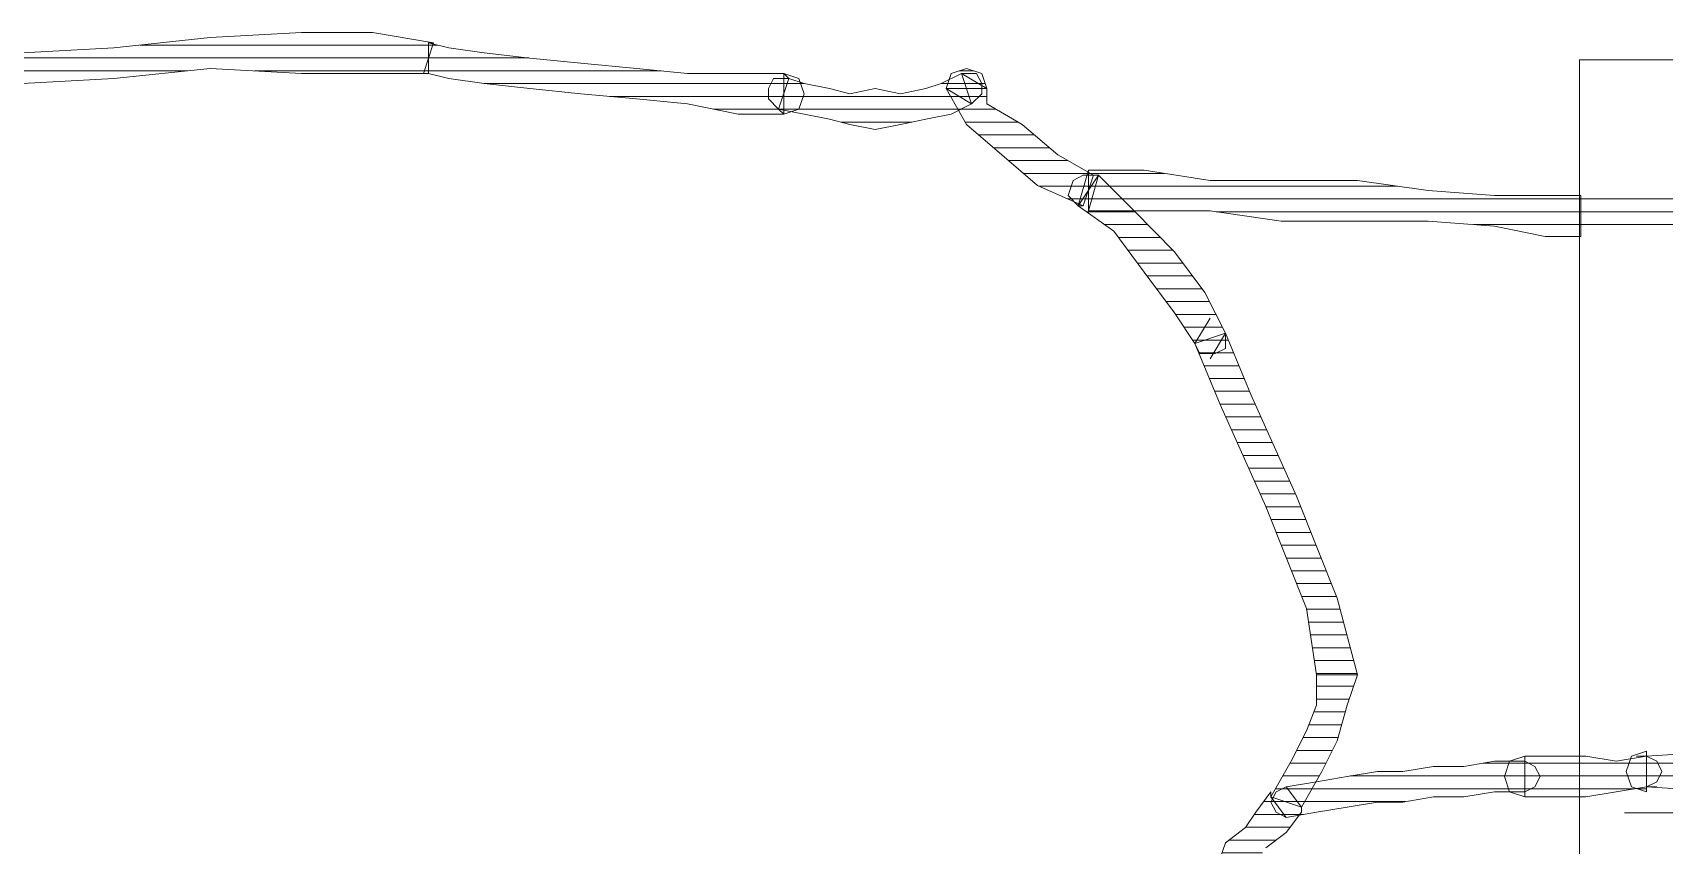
# Model space of a CAD drawing. Header units: centimetres. Extents: x 54005 to 61405, y 90310 to 94744.
# Drawn here: x 56850.56 to 56866.46, y 91963.54 to 91971.47 of the extents above; entities that cross this region are included whole.
import ezdxf

# ---------------------------------------------------------------- set-up
doc = ezdxf.new("R2010")
doc.units = ezdxf.units.CM
doc.header["$LTSCALE"] = 25
doc.layers.get('0').update_dxf_attribs({"lineweight": 0})
doc.layers.add('ÖLCULENDIRME', color=115, linetype='Continuous', lineweight=5)
pattern_1 = [(360, (-5108.51305, -673.59423), (1e-16, 0.125), [25])]

# ---------------------------------------------------------------- blocks, each defined once
blk = doc.blocks.new('by')
at = {"ltscale": 30}
h = blk.add_hatch(dxfattribs=at)
h.set_pattern_fill('DC_LINES', color=256, scale=0.1, style=0)
h.set_pattern_definition(pattern_1)
edge = h.paths.add_edge_path(flags=0)
edge.add_line((6390.068, 2203.645), (6390.068, 2203.695))
edge.add_line((6390.068, 2203.695), (6390.217, 2203.894))
edge.add_line((6390.217, 2203.894), (6390.414, 2204.043))
edge.add_line((6390.414, 2204.043), (6390.513, 2204.192))
edge.add_line((6390.513, 2204.192), (6390.661, 2204.341))
edge.add_line((6390.661, 2204.341), (6390.859, 2204.142))
edge.add_line((6390.859, 2204.142), (6390.809, 2203.993))
edge.add_line((6390.809, 2203.993), (6390.612, 2203.844))
edge.add_line((6390.612, 2203.844), (6390.513, 2203.695))
edge.add_line((6390.513, 2203.695), (6390.365, 2203.496))
edge.add_line((6390.365, 2203.496), (6390.365, 2203.546))
h = blk.add_hatch(dxfattribs=at)
h.set_pattern_fill('DC_LINES', color=256, scale=0.1, style=0)
h.set_pattern_definition(pattern_1)
edge = h.paths.add_edge_path(flags=0)
edge.add_line((6390.068, 2203.645), (6390.217, 2203.447))
edge.add_line((6390.217, 2203.447), (6389.92, 2203.397))
edge.add_line((6389.92, 2203.397), (6389.623, 2203.347))
edge.add_line((6389.623, 2203.347), (6389.326, 2203.298))
edge.add_line((6389.326, 2203.298), (6389.078, 2203.298))
edge.add_line((6389.078, 2203.298), (6388.781, 2203.248))
edge.add_line((6388.781, 2203.248), (6388.484, 2203.248))
edge.add_line((6388.484, 2203.248), (6388.187, 2203.198))
edge.add_line((6388.187, 2203.198), (6387.89, 2203.198))
edge.add_line((6387.89, 2203.198), (6387.89, 2203.496))
edge.add_line((6387.89, 2203.496), (6388.187, 2203.496))
edge.add_line((6388.187, 2203.496), (6388.484, 2203.546))
edge.add_line((6388.484, 2203.546), (6388.781, 2203.546))
edge.add_line((6388.781, 2203.546), (6389.078, 2203.596))
edge.add_line((6389.078, 2203.596), (6389.326, 2203.596))
edge.add_line((6389.326, 2203.596), (6389.623, 2203.645))
edge.add_line((6389.623, 2203.645), (6389.92, 2203.695))
edge.add_line((6389.92, 2203.695), (6390.217, 2203.745))
edge.add_line((6390.217, 2203.745), (6390.365, 2203.546))
edge.add_line((6390.365, 2203.546), (6390.217, 2203.745))
edge.add_line((6390.217, 2203.745), (6390.315, 2203.695))
edge.add_line((6390.315, 2203.695), (6390.365, 2203.596))
edge.add_line((6390.365, 2203.596), (6390.315, 2203.496))
edge.add_line((6390.315, 2203.496), (6390.217, 2203.447))
h = blk.add_hatch(dxfattribs=at)
h.set_pattern_fill('DC_LINES', color=256, scale=0.1, style=0)
h.set_pattern_definition(pattern_1)
edge = h.paths.add_edge_path(flags=0)
edge.add_line((6390.068, 2203.645), (6390.217, 2203.447))
edge.add_line((6390.217, 2203.447), (6389.92, 2203.397))
edge.add_line((6389.92, 2203.397), (6389.623, 2203.347))
edge.add_line((6389.623, 2203.347), (6389.326, 2203.298))
edge.add_line((6389.326, 2203.298), (6389.078, 2203.298))
edge.add_line((6389.078, 2203.298), (6388.781, 2203.248))
edge.add_line((6388.781, 2203.248), (6388.484, 2203.248))
edge.add_line((6388.484, 2203.248), (6388.187, 2203.198))
edge.add_line((6388.187, 2203.198), (6387.89, 2203.198))
edge.add_line((6387.89, 2203.198), (6387.89, 2203.496))
edge.add_line((6387.89, 2203.496), (6388.187, 2203.496))
edge.add_line((6388.187, 2203.496), (6388.484, 2203.546))
edge.add_line((6388.484, 2203.546), (6388.781, 2203.546))
edge.add_line((6388.781, 2203.546), (6389.078, 2203.596))
edge.add_line((6389.078, 2203.596), (6389.326, 2203.596))
edge.add_line((6389.326, 2203.596), (6389.623, 2203.645))
edge.add_line((6389.623, 2203.645), (6389.92, 2203.695))
edge.add_line((6389.92, 2203.695), (6390.217, 2203.745))
edge.add_line((6390.217, 2203.745), (6390.365, 2203.546))
edge.add_line((6390.365, 2203.546), (6390.217, 2203.745))
edge.add_line((6390.217, 2203.745), (6390.315, 2203.695))
edge.add_line((6390.315, 2203.695), (6390.365, 2203.596))
edge.add_line((6390.365, 2203.596), (6390.315, 2203.496))
edge.add_line((6390.315, 2203.496), (6390.217, 2203.447))
h = blk.add_hatch(dxfattribs=at)
h.set_pattern_fill('DC_LINES', color=256, scale=0.1, style=0)
h.set_pattern_definition(pattern_1)
edge = h.paths.add_edge_path(flags=0)
edge.add_line((6389.523, 2202.354), (6389.623, 2202.652))
edge.add_line((6389.623, 2202.652), (6389.721, 2203))
edge.add_line((6389.721, 2203), (6389.87, 2203.298))
edge.add_line((6389.87, 2203.298), (6390.068, 2203.645))
edge.add_line((6390.068, 2203.645), (6390.365, 2203.546))
edge.add_line((6390.365, 2203.546), (6390.167, 2203.198))
edge.add_line((6390.167, 2203.198), (6390.018, 2202.9))
edge.add_line((6390.018, 2202.9), (6389.92, 2202.652))
edge.add_line((6389.92, 2202.652), (6389.92, 2202.354))
h = blk.add_hatch(dxfattribs=at)
h.set_pattern_fill('DC_LINES', color=256, scale=0.1, style=0)
h.set_pattern_definition(pattern_1)
edge = h.paths.add_edge_path(flags=0)
edge.add_line((6389.523, 2202.354), (6389.623, 2202.652))
edge.add_line((6389.623, 2202.652), (6389.721, 2203))
edge.add_line((6389.721, 2203), (6389.87, 2203.298))
edge.add_line((6389.87, 2203.298), (6390.068, 2203.645))
edge.add_line((6390.068, 2203.645), (6390.365, 2203.546))
edge.add_line((6390.365, 2203.546), (6390.167, 2203.198))
edge.add_line((6390.167, 2203.198), (6390.018, 2202.9))
edge.add_line((6390.018, 2202.9), (6389.92, 2202.652))
edge.add_line((6389.92, 2202.652), (6389.92, 2202.354))
h = blk.add_hatch(dxfattribs=at)
h.set_pattern_fill('DC_LINES', color=256, scale=0.1, style=0)
h.set_pattern_definition(pattern_1)
edge = h.paths.add_edge_path(flags=0)
edge.add_line((6389.523, 2202.354), (6389.623, 2202.652))
edge.add_line((6389.623, 2202.652), (6389.721, 2203))
edge.add_line((6389.721, 2203), (6389.87, 2203.298))
edge.add_line((6389.87, 2203.298), (6390.068, 2203.645))
edge.add_line((6390.068, 2203.645), (6390.365, 2203.546))
edge.add_line((6390.365, 2203.546), (6390.167, 2203.198))
edge.add_line((6390.167, 2203.198), (6390.018, 2202.9))
edge.add_line((6390.018, 2202.9), (6389.92, 2202.652))
edge.add_line((6389.92, 2202.652), (6389.92, 2202.354))
h = blk.add_hatch(dxfattribs=at)
h.set_pattern_fill('DC_LINES', color=256, scale=0.1, style=0)
h.set_pattern_definition(pattern_1)
edge = h.paths.add_edge_path(flags=0)
edge.add_line((6386.703, 2203.149), (6385.912, 2203.099))
edge.add_line((6385.912, 2203.099), (6385.17, 2203.099))
edge.add_line((6385.17, 2203.099), (6384.477, 2203.099))
edge.add_line((6384.477, 2203.099), (6383.884, 2203.099))
edge.add_line((6383.884, 2203.099), (6383.339, 2203.149))
edge.add_line((6383.339, 2203.149), (6382.894, 2203.149))
edge.add_line((6382.894, 2203.149), (6382.548, 2203.149))
edge.add_line((6382.548, 2203.149), (6382.349, 2203.198))
edge.add_line((6382.349, 2203.198), (6382.349, 2203.496))
edge.add_line((6382.349, 2203.496), (6382.548, 2203.546))
edge.add_line((6382.548, 2203.546), (6382.894, 2203.546))
edge.add_line((6382.894, 2203.546), (6383.339, 2203.546))
edge.add_line((6383.339, 2203.546), (6383.884, 2203.496))
edge.add_line((6383.884, 2203.496), (6384.477, 2203.496))
edge.add_line((6384.477, 2203.496), (6385.17, 2203.496))
edge.add_line((6385.17, 2203.496), (6385.912, 2203.496))
edge.add_line((6385.912, 2203.496), (6386.703, 2203.447))
edge.add_line((6386.703, 2203.447), (6386.703, 2203.496))
edge.add_line((6386.703, 2203.496), (6386.852, 2203.447))
edge.add_line((6386.852, 2203.447), (6386.901, 2203.298))
edge.add_line((6386.901, 2203.298), (6386.852, 2203.149))
edge.add_line((6386.852, 2203.149), (6386.703, 2203.099))
h = blk.add_hatch(dxfattribs=at)
h.set_pattern_fill('DC_LINES', color=256, scale=0.1, style=0)
h.set_pattern_definition(pattern_1)
edge = h.paths.add_edge_path(flags=0)
edge.add_line((6386.604, 2203.447), (6386.703, 2203.447))
edge.add_line((6386.703, 2203.447), (6387.001, 2203.496))
edge.add_line((6387.001, 2203.496), (6387.297, 2203.546))
edge.add_line((6387.297, 2203.546), (6387.593, 2203.546))
edge.add_line((6387.593, 2203.546), (6387.89, 2203.546))
edge.add_line((6387.89, 2203.546), (6387.89, 2203.149))
edge.add_line((6387.89, 2203.149), (6387.593, 2203.149))
edge.add_line((6387.593, 2203.149), (6387.297, 2203.149))
edge.add_line((6387.297, 2203.149), (6387.001, 2203.198))
edge.add_line((6387.001, 2203.198), (6386.703, 2203.149))
edge.add_line((6386.703, 2203.149), (6386.802, 2203.149))
edge.add_line((6386.802, 2203.149), (6386.703, 2203.149))
edge.add_line((6386.703, 2203.149), (6386.604, 2203.198))
edge.add_line((6386.604, 2203.198), (6386.555, 2203.298))
edge.add_line((6386.555, 2203.298), (6386.604, 2203.397))
edge.add_line((6386.604, 2203.397), (6386.703, 2203.447))
h = blk.add_hatch(dxfattribs=at)
h.set_pattern_fill('DC_LINES', color=256, scale=0.1, style=0)
h.set_pattern_definition(pattern_1)
edge = h.paths.add_edge_path(flags=0)
edge.add_line((6387.89, 2203.198), (6387.89, 2203.149))
edge.add_line((6387.89, 2203.149), (6387.593, 2203.149))
edge.add_line((6387.593, 2203.149), (6387.297, 2203.149))
edge.add_line((6387.297, 2203.149), (6387.001, 2203.198))
edge.add_line((6387.001, 2203.198), (6386.703, 2203.149))
edge.add_line((6386.703, 2203.149), (6386.703, 2203.447))
edge.add_line((6386.703, 2203.447), (6387.001, 2203.496))
edge.add_line((6387.001, 2203.496), (6387.297, 2203.546))
edge.add_line((6387.297, 2203.546), (6387.593, 2203.546))
edge.add_line((6387.593, 2203.546), (6387.89, 2203.546))
edge.add_line((6387.89, 2203.546), (6387.89, 2203.496))
edge.add_line((6387.89, 2203.496), (6387.89, 2203.546))
edge.add_line((6387.89, 2203.546), (6388.039, 2203.496))
edge.add_line((6388.039, 2203.496), (6388.089, 2203.347))
edge.add_line((6388.089, 2203.347), (6388.039, 2203.198))
edge.add_line((6388.039, 2203.198), (6387.89, 2203.149))
h = blk.add_hatch(dxfattribs=at)
h.set_pattern_fill('DC_LINES', color=256, scale=0.1, style=0)
h.set_pattern_definition(pattern_1)
edge = h.paths.add_edge_path(flags=0)
edge.add_line((6390.809, 2199.026), (6390.562, 2199.622))
edge.add_line((6390.562, 2199.622), (6390.117, 2200.615))
edge.add_line((6390.117, 2200.615), (6389.721, 2201.609))
edge.add_line((6389.721, 2201.609), (6389.523, 2202.354))
edge.add_line((6389.523, 2202.354), (6389.92, 2202.354))
edge.add_line((6389.92, 2202.354), (6390.018, 2201.708))
edge.add_line((6390.018, 2201.708), (6390.414, 2200.714))
edge.add_line((6390.414, 2200.714), (6390.859, 2199.721))
edge.add_line((6390.859, 2199.721), (6391.107, 2199.125))
h = blk.add_hatch(dxfattribs=at)
h.set_pattern_fill('DC_LINES', color=256, scale=0.1, style=0)
h.set_pattern_definition(pattern_1)
edge = h.paths.add_edge_path(flags=0)
edge.add_line((6390.809, 2199.026), (6390.562, 2199.622))
edge.add_line((6390.562, 2199.622), (6390.117, 2200.615))
edge.add_line((6390.117, 2200.615), (6389.721, 2201.609))
edge.add_line((6389.721, 2201.609), (6389.523, 2202.354))
edge.add_line((6389.523, 2202.354), (6389.92, 2202.354))
edge.add_line((6389.92, 2202.354), (6390.018, 2201.708))
edge.add_line((6390.018, 2201.708), (6390.414, 2200.714))
edge.add_line((6390.414, 2200.714), (6390.859, 2199.721))
edge.add_line((6390.859, 2199.721), (6391.107, 2199.125))
h = blk.add_hatch(dxfattribs=at)
h.set_pattern_fill('DC_LINES', color=256, scale=0.1, style=0)
h.set_pattern_definition(pattern_1)
edge = h.paths.add_edge_path(flags=0)
edge.add_line((6390.958, 2198.877), (6391.107, 2199.125))
edge.add_line((6391.107, 2199.125), (6391.304, 2198.827))
edge.add_line((6391.304, 2198.827), (6391.601, 2198.43))
edge.add_line((6391.601, 2198.43), (6391.898, 2198.032))
edge.add_line((6391.898, 2198.032), (6392.245, 2197.784))
edge.add_line((6392.245, 2197.784), (6392.047, 2197.486))
edge.add_line((6392.047, 2197.486), (6391.7, 2197.833))
edge.add_line((6391.7, 2197.833), (6391.304, 2198.231))
edge.add_line((6391.304, 2198.231), (6391.008, 2198.628))
edge.add_line((6391.008, 2198.628), (6390.809, 2199.026))
edge.add_line((6390.809, 2199.026), (6390.958, 2199.274))
edge.add_line((6390.958, 2199.274), (6390.809, 2199.026))
edge.add_line((6390.809, 2199.026), (6390.809, 2199.175))
edge.add_line((6390.809, 2199.175), (6390.909, 2199.224))
edge.add_line((6390.909, 2199.224), (6391.057, 2199.224))
edge.add_line((6391.057, 2199.224), (6391.107, 2199.125))
h = blk.add_hatch(dxfattribs=at)
h.set_pattern_fill('DC_LINES', color=256, scale=0.1, style=0)
h.set_pattern_definition(pattern_1)
edge = h.paths.add_edge_path(flags=0)
edge.add_line((6392.096, 2197.486), (6392.047, 2197.486))
edge.add_line((6392.047, 2197.486), (6391.7, 2197.833))
edge.add_line((6391.7, 2197.833), (6391.304, 2198.231))
edge.add_line((6391.304, 2198.231), (6391.008, 2198.628))
edge.add_line((6391.008, 2198.628), (6390.809, 2199.026))
edge.add_line((6390.809, 2199.026), (6391.107, 2199.125))
edge.add_line((6391.107, 2199.125), (6391.304, 2198.827))
edge.add_line((6391.304, 2198.827), (6391.601, 2198.43))
edge.add_line((6391.601, 2198.43), (6391.898, 2198.032))
edge.add_line((6391.898, 2198.032), (6392.245, 2197.784))
edge.add_line((6392.245, 2197.784), (6392.195, 2197.784))
h = blk.add_hatch(dxfattribs=at)
h.set_pattern_fill('DC_LINES', color=256, scale=0.1, style=0)
h.set_pattern_definition(pattern_1)
edge = h.paths.add_edge_path(flags=0)
edge.add_line((6392.145, 2197.833), (6392.047, 2197.486))
edge.add_line((6392.047, 2197.486), (6391.7, 2197.833))
edge.add_line((6391.7, 2197.833), (6391.304, 2198.231))
edge.add_line((6391.304, 2198.231), (6391.008, 2198.628))
edge.add_line((6391.008, 2198.628), (6390.809, 2199.026))
edge.add_line((6390.809, 2199.026), (6391.107, 2199.125))
edge.add_line((6391.107, 2199.125), (6391.304, 2198.827))
edge.add_line((6391.304, 2198.827), (6391.601, 2198.43))
edge.add_line((6391.601, 2198.43), (6391.898, 2198.032))
edge.add_line((6391.898, 2198.032), (6392.245, 2197.784))
edge.add_line((6392.245, 2197.784), (6392.145, 2197.436))
edge.add_line((6392.145, 2197.436), (6392.245, 2197.784))
edge.add_line((6392.245, 2197.784), (6392.343, 2197.684))
edge.add_line((6392.343, 2197.684), (6392.294, 2197.535))
edge.add_line((6392.294, 2197.535), (6392.195, 2197.486))
edge.add_line((6392.195, 2197.486), (6392.047, 2197.486))
h = blk.add_hatch(dxfattribs=at)
h.set_pattern_fill('DC_LINES', color=256, scale=0.1, style=0)
h.set_pattern_definition(pattern_1)
edge = h.paths.add_edge_path(flags=0)
edge.add_line((6385.615, 2198.082), (6385.912, 2198.082))
edge.add_line((6385.912, 2198.082), (6386.209, 2198.032))
edge.add_line((6386.209, 2198.032), (6386.456, 2198.082))
edge.add_line((6386.456, 2198.082), (6386.703, 2198.082))
edge.add_line((6386.703, 2198.082), (6386.901, 2198.082))
edge.add_line((6386.901, 2198.082), (6387.099, 2198.082))
edge.add_line((6387.099, 2198.082), (6387.248, 2198.082))
edge.add_line((6387.248, 2198.082), (6387.346, 2198.082))
edge.add_line((6387.346, 2198.082), (6387.346, 2197.684))
edge.add_line((6387.346, 2197.684), (6387.248, 2197.684))
edge.add_line((6387.248, 2197.684), (6387.099, 2197.684))
edge.add_line((6387.099, 2197.684), (6386.901, 2197.684))
edge.add_line((6386.901, 2197.684), (6386.703, 2197.684))
edge.add_line((6386.703, 2197.684), (6386.456, 2197.684))
edge.add_line((6386.456, 2197.684), (6386.209, 2197.734))
edge.add_line((6386.209, 2197.734), (6385.912, 2197.784))
edge.add_line((6385.912, 2197.784), (6385.615, 2197.784))
edge.add_line((6385.615, 2197.784), (6385.615, 2197.734))
edge.add_line((6385.615, 2197.734), (6385.467, 2197.784))
edge.add_line((6385.467, 2197.784), (6385.417, 2197.933))
edge.add_line((6385.417, 2197.933), (6385.467, 2198.082))
edge.add_line((6385.467, 2198.082), (6385.615, 2198.131))
h = blk.add_hatch(dxfattribs=at)
h.set_pattern_fill('DC_LINES', color=256, scale=0.1, style=0)
h.set_pattern_definition(pattern_1)
edge = h.paths.add_edge_path(flags=0)
edge.add_line((6387.346, 2198.082), (6387.693, 2198.082))
edge.add_line((6387.693, 2198.082), (6388.187, 2197.982))
edge.add_line((6388.187, 2197.982), (6388.831, 2197.933))
edge.add_line((6388.831, 2197.933), (6389.523, 2197.933))
edge.add_line((6389.523, 2197.933), (6390.265, 2197.933))
edge.add_line((6390.265, 2197.933), (6390.958, 2197.833))
edge.add_line((6390.958, 2197.833), (6391.601, 2197.833))
edge.add_line((6391.601, 2197.833), (6392.145, 2197.833))
edge.add_line((6392.145, 2197.833), (6392.145, 2197.436))
edge.add_line((6392.145, 2197.436), (6391.601, 2197.436))
edge.add_line((6391.601, 2197.436), (6390.958, 2197.535))
edge.add_line((6390.958, 2197.535), (6390.265, 2197.535))
edge.add_line((6390.265, 2197.535), (6389.523, 2197.535))
edge.add_line((6389.523, 2197.535), (6388.831, 2197.635))
edge.add_line((6388.831, 2197.635), (6388.187, 2197.684))
edge.add_line((6388.187, 2197.684), (6387.693, 2197.684))
edge.add_line((6387.693, 2197.684), (6387.346, 2197.684))
h = blk.add_hatch(dxfattribs=at)
h.set_pattern_fill('DC_LINES', color=256, scale=0.1, style=0)
h.set_pattern_definition(pattern_1)
edge = h.paths.add_edge_path(flags=0)
edge.add_line((6392.245, 2197.784), (6392.195, 2197.784))
edge.add_line((6392.195, 2197.784), (6392.64, 2197.585))
edge.add_line((6392.64, 2197.585), (6392.987, 2197.287))
edge.add_line((6392.987, 2197.287), (6393.333, 2196.989))
edge.add_line((6393.333, 2196.989), (6393.531, 2196.641))
edge.add_line((6393.531, 2196.641), (6393.135, 2196.641))
edge.add_line((6393.135, 2196.641), (6393.135, 2196.79))
edge.add_line((6393.135, 2196.79), (6392.789, 2196.989))
edge.add_line((6392.789, 2196.989), (6392.442, 2197.287))
edge.add_line((6392.442, 2197.287), (6392.096, 2197.486))
edge.add_line((6392.096, 2197.486), (6392.047, 2197.486))
h = blk.add_hatch(dxfattribs=at)
h.set_pattern_fill('DC_LINES', color=256, scale=0.1, style=0)
h.set_pattern_definition(pattern_1)
edge = h.paths.add_edge_path(flags=0)
edge.add_line((6393.383, 2196.492), (6393.135, 2196.641))
edge.add_line((6393.135, 2196.641), (6393.135, 2196.79))
edge.add_line((6393.135, 2196.79), (6392.789, 2196.989))
edge.add_line((6392.789, 2196.989), (6392.442, 2197.287))
edge.add_line((6392.442, 2197.287), (6392.096, 2197.486))
edge.add_line((6392.096, 2197.486), (6392.195, 2197.784))
edge.add_line((6392.195, 2197.784), (6392.64, 2197.585))
edge.add_line((6392.64, 2197.585), (6392.987, 2197.287))
edge.add_line((6392.987, 2197.287), (6393.333, 2196.989))
edge.add_line((6393.333, 2196.989), (6393.531, 2196.641))
edge.add_line((6393.531, 2196.641), (6393.284, 2196.79))
edge.add_line((6393.284, 2196.79), (6393.531, 2196.641))
edge.add_line((6393.531, 2196.641), (6393.481, 2196.492))
edge.add_line((6393.481, 2196.492), (6393.333, 2196.443))
edge.add_line((6393.333, 2196.443), (6393.184, 2196.492))
edge.add_line((6393.184, 2196.492), (6393.135, 2196.641))
h = blk.add_hatch(dxfattribs=at)
h.set_pattern_fill('DC_LINES', color=256, scale=0.1, style=0)
h.set_pattern_definition(pattern_1)
edge = h.paths.add_edge_path(flags=0)
edge.add_line((6393.531, 2196.641), (6393.284, 2196.79))
edge.add_line((6393.284, 2196.79), (6393.481, 2196.89))
edge.add_line((6393.481, 2196.89), (6393.729, 2196.939))
edge.add_line((6393.729, 2196.939), (6393.976, 2196.989))
edge.add_line((6393.976, 2196.989), (6394.223, 2197.039))
edge.add_line((6394.223, 2197.039), (6394.471, 2196.989))
edge.add_line((6394.471, 2196.989), (6394.669, 2196.939))
edge.add_line((6394.669, 2196.939), (6394.916, 2196.89))
edge.add_line((6394.916, 2196.89), (6395.164, 2196.84))
edge.add_line((6395.164, 2196.84), (6395.064, 2196.542))
edge.add_line((6395.064, 2196.542), (6394.916, 2196.592))
edge.add_line((6394.916, 2196.592), (6394.669, 2196.641))
edge.add_line((6394.669, 2196.641), (6394.471, 2196.691))
edge.add_line((6394.471, 2196.691), (6394.223, 2196.641))
edge.add_line((6394.223, 2196.641), (6393.976, 2196.691))
edge.add_line((6393.976, 2196.691), (6393.729, 2196.641))
edge.add_line((6393.729, 2196.641), (6393.581, 2196.592))
edge.add_line((6393.581, 2196.592), (6393.383, 2196.492))
edge.add_line((6393.383, 2196.492), (6393.135, 2196.641))
edge.add_line((6393.135, 2196.641), (6393.383, 2196.492))
edge.add_line((6393.383, 2196.492), (6393.234, 2196.492))
edge.add_line((6393.234, 2196.492), (6393.184, 2196.592))
edge.add_line((6393.184, 2196.592), (6393.184, 2196.691))
edge.add_line((6393.184, 2196.691), (6393.284, 2196.79))
h = blk.add_hatch(dxfattribs=at)
h.set_pattern_fill('DC_LINES', color=256, scale=0.1, style=0)
h.set_pattern_definition(pattern_1)
edge = h.paths.add_edge_path(flags=0)
edge.add_line((6395.114, 2196.492), (6395.064, 2196.542))
edge.add_line((6395.064, 2196.542), (6394.916, 2196.592))
edge.add_line((6394.916, 2196.592), (6394.669, 2196.641))
edge.add_line((6394.669, 2196.641), (6394.471, 2196.691))
edge.add_line((6394.471, 2196.691), (6394.223, 2196.641))
edge.add_line((6394.223, 2196.641), (6393.976, 2196.691))
edge.add_line((6393.976, 2196.691), (6393.729, 2196.641))
edge.add_line((6393.729, 2196.641), (6393.581, 2196.592))
edge.add_line((6393.581, 2196.592), (6393.383, 2196.492))
edge.add_line((6393.383, 2196.492), (6393.284, 2196.79))
edge.add_line((6393.284, 2196.79), (6393.481, 2196.89))
edge.add_line((6393.481, 2196.89), (6393.729, 2196.939))
edge.add_line((6393.729, 2196.939), (6393.976, 2196.989))
edge.add_line((6393.976, 2196.989), (6394.223, 2197.039))
edge.add_line((6394.223, 2197.039), (6394.471, 2196.989))
edge.add_line((6394.471, 2196.989), (6394.669, 2196.939))
edge.add_line((6394.669, 2196.939), (6394.916, 2196.89))
edge.add_line((6394.916, 2196.89), (6395.164, 2196.84))
edge.add_line((6395.164, 2196.84), (6395.114, 2196.89))
edge.add_line((6395.114, 2196.89), (6395.164, 2196.84))
edge.add_line((6395.164, 2196.84), (6395.262, 2196.741))
edge.add_line((6395.262, 2196.741), (6395.262, 2196.641))
edge.add_line((6395.262, 2196.641), (6395.213, 2196.542))
edge.add_line((6395.213, 2196.542), (6395.064, 2196.542))
h = blk.add_hatch(dxfattribs=at)
h.set_pattern_fill('DC_LINES', color=256, scale=0.1, style=0)
h.set_pattern_definition(pattern_1)
edge = h.paths.add_edge_path(flags=0)
edge.add_line((6395.164, 2196.84), (6395.114, 2196.89))
edge.add_line((6395.114, 2196.89), (6395.559, 2196.89))
edge.add_line((6395.559, 2196.89), (6396.054, 2196.79))
edge.add_line((6396.054, 2196.79), (6396.549, 2196.741))
edge.add_line((6396.549, 2196.741), (6397.093, 2196.691))
edge.add_line((6397.093, 2196.691), (6397.588, 2196.641))
edge.add_line((6397.588, 2196.641), (6398.033, 2196.592))
edge.add_line((6398.033, 2196.592), (6398.38, 2196.542))
edge.add_line((6398.38, 2196.542), (6398.578, 2196.492))
edge.add_line((6398.578, 2196.492), (6398.578, 2196.194))
edge.add_line((6398.578, 2196.194), (6398.38, 2196.244))
edge.add_line((6398.38, 2196.244), (6398.033, 2196.293))
edge.add_line((6398.033, 2196.293), (6397.588, 2196.343))
edge.add_line((6397.588, 2196.343), (6397.093, 2196.393))
edge.add_line((6397.093, 2196.393), (6396.549, 2196.443))
edge.add_line((6396.549, 2196.443), (6396.054, 2196.492))
edge.add_line((6396.054, 2196.492), (6395.559, 2196.492))
edge.add_line((6395.559, 2196.492), (6395.114, 2196.492))
edge.add_line((6395.114, 2196.492), (6395.064, 2196.542))
edge.add_line((6395.064, 2196.542), (6395.114, 2196.492))
edge.add_line((6395.114, 2196.492), (6394.966, 2196.542))
edge.add_line((6394.966, 2196.542), (6394.916, 2196.691))
edge.add_line((6394.916, 2196.691), (6394.966, 2196.84))
edge.add_line((6394.966, 2196.84), (6395.114, 2196.89))
h = blk.add_hatch(dxfattribs=at)
h.set_pattern_fill('DC_LINES', color=256, scale=0.1, style=0)
h.set_pattern_definition(pattern_1)
edge = h.paths.add_edge_path(flags=0)
edge.add_line((6398.528, 2196.194), (6398.578, 2196.194))
edge.add_line((6398.578, 2196.194), (6398.38, 2196.244))
edge.add_line((6398.38, 2196.244), (6398.033, 2196.293))
edge.add_line((6398.033, 2196.293), (6397.588, 2196.343))
edge.add_line((6397.588, 2196.343), (6397.093, 2196.393))
edge.add_line((6397.093, 2196.393), (6396.549, 2196.443))
edge.add_line((6396.549, 2196.443), (6396.054, 2196.492))
edge.add_line((6396.054, 2196.492), (6395.559, 2196.492))
edge.add_line((6395.559, 2196.492), (6395.114, 2196.492))
edge.add_line((6395.114, 2196.492), (6395.114, 2196.89))
edge.add_line((6395.114, 2196.89), (6395.559, 2196.89))
edge.add_line((6395.559, 2196.89), (6396.054, 2196.79))
edge.add_line((6396.054, 2196.79), (6396.549, 2196.741))
edge.add_line((6396.549, 2196.741), (6397.093, 2196.691))
edge.add_line((6397.093, 2196.691), (6397.588, 2196.641))
edge.add_line((6397.588, 2196.641), (6398.033, 2196.592))
edge.add_line((6398.033, 2196.592), (6398.38, 2196.542))
edge.add_line((6398.38, 2196.542), (6398.578, 2196.492))
edge.add_line((6398.578, 2196.492), (6398.627, 2196.492))
h = blk.add_hatch(dxfattribs=at)
h.set_pattern_fill('DC_LINES', color=256, scale=0.1, style=0)
h.set_pattern_definition(pattern_1)
edge = h.paths.add_edge_path(flags=0)
edge.add_line((6398.578, 2196.492), (6398.627, 2196.492))
edge.add_line((6398.627, 2196.492), (6399.122, 2196.492))
edge.add_line((6399.122, 2196.492), (6399.814, 2196.492))
edge.add_line((6399.814, 2196.492), (6400.705, 2196.443))
edge.add_line((6400.705, 2196.443), (6401.645, 2196.542))
edge.add_line((6401.645, 2196.542), (6402.535, 2196.592))
edge.add_line((6402.535, 2196.592), (6403.277, 2196.691))
edge.add_line((6403.277, 2196.691), (6403.871, 2196.741))
edge.add_line((6403.871, 2196.741), (6404.267, 2196.691))
edge.add_line((6404.267, 2196.691), (6404.168, 2196.393))
edge.add_line((6404.168, 2196.393), (6403.871, 2196.343))
edge.add_line((6403.871, 2196.343), (6403.277, 2196.393))
edge.add_line((6403.277, 2196.393), (6402.535, 2196.293))
edge.add_line((6402.535, 2196.293), (6401.645, 2196.244))
edge.add_line((6401.645, 2196.244), (6400.705, 2196.144))
edge.add_line((6400.705, 2196.144), (6399.814, 2196.095))
edge.add_line((6399.814, 2196.095), (6399.122, 2196.095))
edge.add_line((6399.122, 2196.095), (6398.528, 2196.194))
edge.add_line((6398.528, 2196.194), (6398.578, 2196.194))
h = blk.add_hatch(dxfattribs=at)
h.set_pattern_fill('DC_LINES', color=256, scale=0.1, style=0)
h.set_pattern_definition(pattern_1)
edge = h.paths.add_edge_path(flags=0)
edge.add_line((6404.168, 2196.393), (6403.871, 2196.343))
edge.add_line((6403.871, 2196.343), (6403.277, 2196.393))
edge.add_line((6403.277, 2196.393), (6402.535, 2196.293))
edge.add_line((6402.535, 2196.293), (6401.645, 2196.244))
edge.add_line((6401.645, 2196.244), (6400.705, 2196.144))
edge.add_line((6400.705, 2196.144), (6399.814, 2196.095))
edge.add_line((6399.814, 2196.095), (6399.122, 2196.095))
edge.add_line((6399.122, 2196.095), (6398.528, 2196.194))
edge.add_line((6398.528, 2196.194), (6398.627, 2196.492))
edge.add_line((6398.627, 2196.492), (6399.122, 2196.492))
edge.add_line((6399.122, 2196.492), (6399.814, 2196.492))
edge.add_line((6399.814, 2196.492), (6400.705, 2196.443))
edge.add_line((6400.705, 2196.443), (6401.645, 2196.542))
edge.add_line((6401.645, 2196.542), (6402.535, 2196.592))
edge.add_line((6402.535, 2196.592), (6403.277, 2196.691))
edge.add_line((6403.277, 2196.691), (6403.871, 2196.741))
edge.add_line((6403.871, 2196.741), (6404.267, 2196.691))
for p, q in [((6390.859, 2204.142, -4.505), (6390.809, 2203.993, -4.505)), ((6390.217, 2203.894, -4.505), (6390.414, 2204.043, -4.505)), ((6390.809, 2203.993, -4.505), (6390.612, 2203.844, -4.505)), ((6389.92, 2203.695, -4.505), (6390.217, 2203.745, -4.505)), ((6389.92, 2203.695, -4.505), (6390.217, 2203.745, -4.505)), ((6390.068, 2203.695, -4.505), (6390.217, 2203.894, -4.505)), ((6390.217, 2203.745, -4.505), (6390.365, 2203.546, -4.505)), ((6390.365, 2203.546, -4.505), (6390.217, 2203.745, -4.505)), ((6390.217, 2203.745, -4.505), (6390.315, 2203.695, -4.505)), ((6390.217, 2203.745, -4.505), (6390.365, 2203.546, -4.505)), ((6390.365, 2203.546, -4.505), (6390.217, 2203.745, -4.505)), ((6390.217, 2203.745, -4.505), (6390.315, 2203.695, -4.505)), ((6390.612, 2203.844, -4.505), (6390.513, 2203.695, -4.505)), ((6380.074, 2203.701, -4.505), (6386.918, 2203.701, -4.505)), ((6388.781, 2203.546, -4.505), (6389.078, 2203.596, -4.505)), ((6388.781, 2203.546, -4.505), (6389.078, 2203.596, -4.505)), ((6389.078, 2203.596, -4.505), (6389.326, 2203.596, -4.505)), ((6389.078, 2203.596, -4.505), (6389.326, 2203.596, -4.505)), ((6389.326, 2203.596, -4.505), (6389.623, 2203.645, -4.505)), ((6389.326, 2203.596, -4.505), (6389.623, 2203.645, -4.505)), ((6389.623, 2203.645, -4.505), (6389.92, 2203.695, -4.505)), ((6389.623, 2203.645, -4.505), (6389.92, 2203.695, -4.505)), ((6389.87, 2203.298, -4.505), (6390.068, 2203.645, -4.505)), ((6389.87, 2203.298, -4.505), (6390.068, 2203.645, -4.505)), ((6389.87, 2203.298, -4.505), (6390.068, 2203.645, -4.505)), ((6390.068, 2203.645, -4.505), (6390.068, 2203.695, -4.505)), ((6390.068, 2203.645, -4.505), (6390.217, 2203.447, -4.505)), ((6390.217, 2203.447, -4.505), (6390.068, 2203.645, -4.505)), ((6390.068, 2203.645, -4.505), (6390.068, 2203.645, -4.505)), ((6390.068, 2203.645, -4.505), (6390.217, 2203.447, -4.505)), ((6390.217, 2203.447, -4.505), (6390.068, 2203.645, -4.505)), ((6390.068, 2203.645, -4.505), (6390.068, 2203.645, -4.505)), ((6390.365, 2203.546, -4.505), (6390.068, 2203.645, -4.505)), ((6390.068, 2203.645, -4.505), (6390.068, 2203.645, -4.505)), ((6390.068, 2203.645, -4.505), (6390.365, 2203.546, -4.505)), ((6390.068, 2203.645, -4.505), (6390.365, 2203.546, -4.505)), ((6390.068, 2203.645, -4.505), (6390.365, 2203.546, -4.505)), ((6390.315, 2203.695, -4.505), (6390.365, 2203.596, -4.505)), ((6390.315, 2203.695, -4.505), (6390.365, 2203.596, -4.505)), ((6390.365, 2203.596, -4.505), (6390.315, 2203.496, -4.505)), ((6390.365, 2203.596, -4.505), (6390.315, 2203.496, -4.505)), ((6390.513, 2203.695, -4.505), (6390.365, 2203.496, -4.505)), ((6385.912, 2203.496, -4.505), (6386.703, 2203.447, -4.505)), ((6386.604, 2203.447, -4.505), (6386.703, 2203.447, -4.505)), ((6386.604, 2203.397, -4.505), (6386.703, 2203.447, -4.505)), ((6386.703, 2203.447, -4.505), (6386.604, 2203.447, -4.505)), ((6386.604, 2203.447, -4.505), (6386.604, 2203.447, -4.505)), ((6386.703, 2203.447, -4.505), (6386.703, 2203.496, -4.505)), ((6386.703, 2203.496, -4.505), (6386.852, 2203.447, -4.505)), ((6386.703, 2203.447, -4.505), (6387.001, 2203.496, -4.505)), ((6386.703, 2203.447, -4.505), (6387.001, 2203.496, -4.505)), ((6386.703, 2203.447, -4.505), (6386.703, 2203.447, -4.505)), ((6386.703, 2203.149, -4.505), (6386.703, 2203.447, -4.505)), ((6386.852, 2203.447, -4.505), (6386.901, 2203.298, -4.505)), ((6387.001, 2203.496, -4.505), (6387.297, 2203.546, -4.505)), ((6387.001, 2203.496, -4.505), (6387.297, 2203.546, -4.505)), ((6387.297, 2203.546, -4.505), (6387.593, 2203.546, -4.505)), ((6387.297, 2203.546, -4.505), (6387.593, 2203.546, -4.505)), ((6387.593, 2203.546, -4.505), (6387.89, 2203.546, -4.505)), ((6387.593, 2203.546, -4.505), (6387.89, 2203.546, -4.505)), ((6387.742, 2203.347, -4.505), (6387.792, 2203.447, -4.505)), ((6387.792, 2203.447, -4.505), (6387.89, 2203.496, -4.505)), ((6387.89, 2203.546, -4.505), (6387.89, 2203.496, -4.505)), ((6387.89, 2203.496, -4.505), (6387.89, 2203.546, -4.505)), ((6387.89, 2203.546, -4.505), (6388.039, 2203.496, -4.505)), ((6387.89, 2203.546, -4.505), (6387.89, 2203.149, -4.505)), ((6387.89, 2203.198, -4.505), (6387.89, 2203.496, -4.505)), ((6387.89, 2203.496, -4.505), (6388.187, 2203.496, -4.505)), ((6387.89, 2203.198, -4.505), (6387.89, 2203.496, -4.505)), ((6387.89, 2203.496, -4.505), (6388.187, 2203.496, -4.505)), ((6387.89, 2203.496, -4.505), (6387.89, 2203.198, -4.505)), ((6388.039, 2203.496, -4.505), (6388.089, 2203.347, -4.505)), ((6388.187, 2203.496, -4.505), (6388.484, 2203.546, -4.505)), ((6388.187, 2203.496, -4.505), (6388.484, 2203.546, -4.505)), ((6388.484, 2203.546, -4.505), (6388.781, 2203.546, -4.505)), ((6388.484, 2203.546, -4.505), (6388.781, 2203.546, -4.505)), ((6390.217, 2203.447, -4.505), (6389.92, 2203.397, -4.505)), ((6390.217, 2203.447, -4.505), (6389.92, 2203.397, -4.505)), ((6390.365, 2203.546, -4.505), (6390.167, 2203.198, -4.505)), ((6390.365, 2203.546, -4.505), (6390.167, 2203.198, -4.505)), ((6390.365, 2203.546, -4.505), (6390.167, 2203.198, -4.505)), ((6390.315, 2203.496, -4.505), (6390.217, 2203.447, -4.505)), ((6390.315, 2203.496, -4.505), (6390.217, 2203.447, -4.505)), ((6390.365, 2203.496, -4.505), (6390.365, 2203.546, -4.505)), ((6386.555, 2203.298, -4.505), (6386.604, 2203.397, -4.505)), ((6386.604, 2203.198, -4.505), (6386.555, 2203.298, -4.505)), ((6386.901, 2203.298, -4.505), (6386.852, 2203.149, -4.505)), ((6387.792, 2203.248, -4.505), (6387.742, 2203.347, -4.505)), ((6388.089, 2203.347, -4.505), (6388.039, 2203.198, -4.505)), ((6389.078, 2203.298, -4.505), (6388.781, 2203.248, -4.505)), ((6389.078, 2203.298, -4.505), (6388.781, 2203.248, -4.505)), ((6389.326, 2203.298, -4.505), (6389.078, 2203.298, -4.505)), ((6389.326, 2203.298, -4.505), (6389.078, 2203.298, -4.505)), ((6389.623, 2203.347, -4.505), (6389.326, 2203.298, -4.505)), ((6389.623, 2203.347, -4.505), (6389.326, 2203.298, -4.505)), ((6389.92, 2203.397, -4.505), (6389.623, 2203.347, -4.505)), ((6389.92, 2203.397, -4.505), (6389.623, 2203.347, -4.505)), ((6389.721, 2203, -4.505), (6389.87, 2203.298, -4.505)), ((6389.721, 2203, -4.505), (6389.87, 2203.298, -4.505)), ((6389.721, 2203, -4.505), (6389.87, 2203.298, -4.505)), ((6386.703, 2203.149, -4.505), (6385.912, 2203.099, -4.505)), ((6386.703, 2203.149, -4.505), (6386.604, 2203.198, -4.505)), ((6387.001, 2203.198, -4.505), (6386.703, 2203.149, -4.505)), ((6387.001, 2203.198, -4.505), (6386.703, 2203.149, -4.505)), ((6386.703, 2203.149, -4.505), (6386.703, 2203.149, -4.505)), ((6386.852, 2203.149, -4.505), (6386.703, 2203.099, -4.505)), ((6386.703, 2203.099, -4.505), (6386.703, 2203.149, -4.505)), ((6386.703, 2203.149, -4.505), (6386.703, 2203.149, -4.505)), ((6386.703, 2203.149, -4.505), (6386.802, 2203.149, -4.505)), ((6386.802, 2203.149, -4.505), (6386.703, 2203.149, -4.505)), ((6387.297, 2203.149, -4.505), (6387.001, 2203.198, -4.505)), ((6387.297, 2203.149, -4.505), (6387.001, 2203.198, -4.505)), ((6387.593, 2203.149, -4.505), (6387.297, 2203.149, -4.505)), ((6387.593, 2203.149, -4.505), (6387.297, 2203.149, -4.505)), ((6387.89, 2203.149, -4.505), (6387.593, 2203.149, -4.505)), ((6387.89, 2203.149, -4.505), (6387.593, 2203.149, -4.505)), ((6387.89, 2203.198, -4.505), (6387.792, 2203.248, -4.505)), ((6388.187, 2203.198, -4.505), (6387.89, 2203.198, -4.505)), ((6388.187, 2203.198, -4.505), (6387.89, 2203.198, -4.505)), ((6387.89, 2203.198, -4.505), (6387.89, 2203.198, -4.505)), ((6387.89, 2203.198, -4.505), (6387.89, 2203.149, -4.505)), ((6388.039, 2203.198, -4.505), (6387.89, 2203.149, -4.505)), ((6387.89, 2203.149, -4.505), (6387.89, 2203.198, -4.505)), ((6387.89, 2203.198, -4.505), (6387.89, 2203.198, -4.505)), ((6388.484, 2203.248, -4.505), (6388.187, 2203.198, -4.505)), ((6388.484, 2203.248, -4.505), (6388.187, 2203.198, -4.505)), ((6388.781, 2203.248, -4.505), (6388.484, 2203.248, -4.505)), ((6388.781, 2203.248, -4.505), (6388.484, 2203.248, -4.505)), ((6390.167, 2203.198, -4.505), (6390.018, 2202.9, -4.505)), ((6390.167, 2203.198, -4.505), (6390.018, 2202.9, -4.505)), ((6390.167, 2203.198, -4.505), (6390.018, 2202.9, -4.505)), ((6389.623, 2202.652, -4.505), (6389.721, 2203, -4.505)), ((6389.623, 2202.652, -4.505), (6389.721, 2203, -4.505)), ((6389.623, 2202.652, -4.505), (6389.721, 2203, -4.505)), ((6390.018, 2202.9, -4.505), (6389.92, 2202.652, -4.505)), ((6390.018, 2202.9, -4.505), (6389.92, 2202.652, -4.505)), ((6390.018, 2202.9, -4.505), (6389.92, 2202.652, -4.505)), ((6389.523, 2202.354, -4.505), (6389.623, 2202.652, -4.505)), ((6389.523, 2202.354, -4.505), (6389.623, 2202.652, -4.505)), ((6389.523, 2202.354, -4.505), (6389.623, 2202.652, -4.505)), ((6389.92, 2202.652, -4.505), (6389.92, 2202.354, -4.505)), ((6389.92, 2202.652, -4.505), (6389.92, 2202.354, -4.505)), ((6389.92, 2202.652, -4.505), (6389.92, 2202.354, -4.505)), ((6389.721, 2201.609, -4.505), (6389.523, 2202.354, -4.505)), ((6389.523, 2202.354, -4.505), (6389.92, 2202.354, -4.505)), ((6389.721, 2201.609, -4.505), (6389.523, 2202.354, -4.505)), ((6389.523, 2202.354, -4.505), (6389.92, 2202.354, -4.505)), ((6389.523, 2202.354, -4.505), (6389.523, 2202.354, -4.505)), ((6389.92, 2202.354, -4.505), (6389.523, 2202.354, -4.505)), ((6389.523, 2202.354, -4.505), (6389.523, 2202.354, -4.505)), ((6389.523, 2202.354, -4.505), (6389.523, 2202.354, -4.505)), ((6389.92, 2202.354, -4.505), (6389.523, 2202.354, -4.505)), ((6389.523, 2202.354, -4.505), (6389.523, 2202.354, -4.505)), ((6389.92, 2202.354, -4.505), (6389.523, 2202.354, -4.505)), ((6389.523, 2202.354, -4.505), (6389.523, 2202.354, -4.505)), ((6389.92, 2202.354, -4.505), (6390.018, 2201.708, -4.505)), ((6389.92, 2202.354, -4.505), (6390.018, 2201.708, -4.505)), ((6389.92, 2202.354, -4.505), (6389.92, 2202.354, -4.505)), ((6389.92, 2202.354, -4.505), (6389.92, 2202.354, -4.505)), ((6390.018, 2201.708, -4.505), (6390.414, 2200.714, -4.505)), ((6390.018, 2201.708, -4.505), (6390.414, 2200.714, -4.505)), ((6390.117, 2200.615, -4.505), (6389.721, 2201.609, -4.505)), ((6390.117, 2200.615, -4.505), (6389.721, 2201.609, -4.505)), ((6390.562, 2199.622, -4.505), (6390.117, 2200.615, -4.505)), ((6390.562, 2199.622, -4.505), (6390.117, 2200.615, -4.505)), ((6390.414, 2200.714, -4.505), (6390.859, 2199.721, -4.505)), ((6390.414, 2200.714, -4.505), (6390.859, 2199.721, -4.505)), ((6390.809, 2199.026, -4.505), (6390.562, 2199.622, -4.505)), ((6390.809, 2199.026, -4.505), (6390.562, 2199.622, -4.505)), ((6390.859, 2199.721, -4.505), (6391.107, 2199.125, -4.505)), ((6390.859, 2199.721, -4.505), (6391.107, 2199.125, -4.505)), ((6390.809, 2199.026, -4.505), (6390.958, 2199.274, -4.505)), ((6390.958, 2199.274, -4.505), (6390.809, 2199.026, -4.505)), ((6390.809, 2199.175, -4.505), (6390.909, 2199.224, -4.505)), ((6390.809, 2199.026, -4.505), (6390.809, 2199.175, -4.505)), ((6390.909, 2199.224, -4.505), (6391.057, 2199.224, -4.505)), ((6391.057, 2199.224, -4.505), (6391.107, 2199.125, -4.505)), ((6390.809, 2199.026, -4.505), (6391.107, 2199.125, -4.505)), ((6390.809, 2199.026, -4.505), (6391.107, 2199.125, -4.505)), ((6391.107, 2199.125, -4.505), (6390.809, 2199.026, -4.505)), ((6391.107, 2199.125, -4.505), (6390.809, 2199.026, -4.505)), ((6391.008, 2198.628, -4.505), (6390.809, 2199.026, -4.505)), ((6391.008, 2198.628, -4.505), (6390.809, 2199.026, -4.505)), ((6391.008, 2198.628, -4.505), (6390.809, 2199.026, -4.505)), ((6390.809, 2199.026, -4.505), (6390.809, 2199.026, -4.505)), ((6390.809, 2199.026, -4.505), (6390.809, 2199.026, -4.505)), ((6390.809, 2199.026, -4.505), (6390.809, 2199.026, -4.505)), ((6390.809, 2199.026, -4.505), (6390.809, 2199.026, -4.505)), ((6390.958, 2198.877, -4.505), (6391.107, 2199.125, -4.505)), ((6391.107, 2199.125, -4.505), (6390.958, 2198.877, -4.505)), ((6391.107, 2199.125, -4.505), (6391.304, 2198.827, -4.505)), ((6391.107, 2199.125, -4.505), (6391.304, 2198.827, -4.505)), ((6391.107, 2199.125, -4.505), (6391.304, 2198.827, -4.505)), ((6391.107, 2199.125, -4.505), (6391.107, 2199.125, -4.505)), ((6391.107, 2199.125, -4.505), (6391.107, 2199.125, -4.505)), ((6390.958, 2198.877, -4.505), (6390.958, 2198.877, -4.505)), ((6391.304, 2198.827, -4.505), (6391.601, 2198.43, -4.505)), ((6391.304, 2198.827, -4.505), (6391.601, 2198.43, -4.505)), ((6391.304, 2198.827, -4.505), (6391.601, 2198.43, -4.505)), ((6391.304, 2198.231, -4.505), (6391.008, 2198.628, -4.505)), ((6391.304, 2198.231, -4.505), (6391.008, 2198.628, -4.505)), ((6391.304, 2198.231, -4.505), (6391.008, 2198.628, -4.505)), ((6391.601, 2198.43, -4.505), (6391.898, 2198.032, -4.505)), ((6391.601, 2198.43, -4.505), (6391.898, 2198.032, -4.505)), ((6391.601, 2198.43, -4.505), (6391.898, 2198.032, -4.505)), ((6391.7, 2197.833, -4.505), (6391.304, 2198.231, -4.505)), ((6391.7, 2197.833, -4.505), (6391.304, 2198.231, -4.505)), ((6391.7, 2197.833, -4.505), (6391.304, 2198.231, -4.505)), ((6387.346, 2198.082, -4.505), (6387.346, 2198.082, -4.505)), ((6387.346, 2198.082, -4.505), (6387.693, 2198.082, -4.505)), ((6387.346, 2197.684, -4.505), (6387.346, 2198.082, -4.505)), ((6387.346, 2198.082, -4.505), (6387.346, 2198.082, -4.505)), ((6387.693, 2198.082, -4.505), (6388.187, 2197.982, -4.505)), ((6391.898, 2198.032, -4.505), (6392.245, 2197.784, -4.505)), ((6391.898, 2198.032, -4.505), (6392.245, 2197.784, -4.505)), ((6391.898, 2198.032, -4.505), (6392.245, 2197.784, -4.505)), ((6388.187, 2197.982, -4.505), (6388.831, 2197.933, -4.505)), ((6388.831, 2197.933, -4.505), (6389.523, 2197.933, -4.505)), ((6389.523, 2197.933, -4.505), (6390.265, 2197.933, -4.505)), ((6390.265, 2197.933, -4.505), (6390.958, 2197.833, -4.505)), ((6390.958, 2197.833, -4.505), (6391.601, 2197.833, -4.505)), ((6391.601, 2197.833, -4.505), (6392.145, 2197.833, -4.505)), ((6392.047, 2197.486, -4.505), (6391.7, 2197.833, -4.505)), ((6392.047, 2197.486, -4.505), (6391.7, 2197.833, -4.505)), ((6392.047, 2197.486, -4.505), (6391.7, 2197.833, -4.505)), ((6392.145, 2197.833, -4.505), (6392.047, 2197.486, -4.505)), ((6392.047, 2197.486, -4.505), (6392.145, 2197.833, -4.505)), ((6392.047, 2197.486, -4.505), (6392.245, 2197.784, -4.505)), ((6392.245, 2197.784, -4.505), (6392.047, 2197.486, -4.505)), ((6392.195, 2197.784, -4.505), (6392.096, 2197.486, -4.505)), ((6392.096, 2197.486, -4.505), (6392.195, 2197.784, -4.505)), ((6392.145, 2197.833, -4.505), (6392.145, 2197.436, -4.505)), ((6392.145, 2197.833, -4.505), (6392.145, 2197.833, -4.505)), ((6392.245, 2197.784, -4.505), (6392.145, 2197.436, -4.505)), ((6392.145, 2197.436, -4.505), (6392.245, 2197.784, -4.505)), ((6392.245, 2197.784, -4.505), (6392.195, 2197.784, -4.505)), ((6392.195, 2197.784, -4.505), (6392.64, 2197.585, -4.505)), ((6392.245, 2197.784, -4.505), (6392.195, 2197.784, -4.505)), ((6392.195, 2197.784, -4.505), (6392.64, 2197.585, -4.505)), ((6392.245, 2197.784, -4.505), (6392.245, 2197.784, -4.505)), ((6392.245, 2197.784, -4.505), (6392.343, 2197.684, -4.505)), ((6387.693, 2197.684, -4.505), (6387.346, 2197.684, -4.505)), ((6387.346, 2197.684, -4.505), (6387.346, 2197.684, -4.505)), ((6388.187, 2197.684, -4.505), (6387.693, 2197.684, -4.505)), ((6388.831, 2197.635, -4.505), (6388.187, 2197.684, -4.505)), ((6389.523, 2197.535, -4.505), (6388.831, 2197.635, -4.505)), ((6392.343, 2197.684, -4.505), (6392.294, 2197.535, -4.505)), ((6392.64, 2197.585, -4.505), (6392.987, 2197.287, -4.505)), ((6392.64, 2197.585, -4.505), (6392.987, 2197.287, -4.505)), ((6390.265, 2197.535, -4.505), (6389.523, 2197.535, -4.505)), ((6390.958, 2197.535, -4.505), (6390.265, 2197.535, -4.505)), ((6391.601, 2197.436, -4.505), (6390.958, 2197.535, -4.505)), ((6392.145, 2197.436, -4.505), (6391.601, 2197.436, -4.505)), ((6392.096, 2197.486, -4.505), (6392.047, 2197.486, -4.505)), ((6392.096, 2197.486, -4.505), (6392.047, 2197.486, -4.505)), ((6392.195, 2197.486, -4.505), (6392.047, 2197.486, -4.505)), ((6392.096, 2197.486, -4.505), (6392.096, 2197.486, -4.505)), ((6392.442, 2197.287, -4.505), (6392.096, 2197.486, -4.505)), ((6392.442, 2197.287, -4.505), (6392.096, 2197.486, -4.505)), ((6392.294, 2197.535, -4.505), (6392.195, 2197.486, -4.505)), ((6392.789, 2196.989, -4.505), (6392.442, 2197.287, -4.505)), ((6392.789, 2196.989, -4.505), (6392.442, 2197.287, -4.505)), ((6392.987, 2197.287, -4.505), (6393.333, 2196.989, -4.505)), ((6392.987, 2197.287, -4.505), (6393.333, 2196.989, -4.505)), ((6393.135, 2196.79, -4.505), (6392.789, 2196.989, -4.505)), ((6393.135, 2196.79, -4.505), (6392.789, 2196.989, -4.505)), ((6393.333, 2196.989, -4.505), (6393.531, 2196.641, -4.505)), ((6393.333, 2196.989, -4.505), (6393.531, 2196.641, -4.505)), ((6393.481, 2196.89, -4.505), (6393.729, 2196.939, -4.505)), ((6393.481, 2196.89, -4.505), (6393.729, 2196.939, -4.505)), ((6393.729, 2196.939, -4.505), (6393.976, 2196.989, -4.505)), ((6393.729, 2196.939, -4.505), (6393.976, 2196.989, -4.505)), ((6393.976, 2196.989, -4.505), (6394.223, 2197.039, -4.505)), ((6393.976, 2196.989, -4.505), (6394.223, 2197.039, -4.505)), ((6394.223, 2197.039, -4.505), (6394.471, 2196.989, -4.505)), ((6394.223, 2197.039, -4.505), (6394.471, 2196.989, -4.505)), ((6394.471, 2196.989, -4.505), (6394.669, 2196.939, -4.505)), ((6394.471, 2196.989, -4.505), (6394.669, 2196.939, -4.505)), ((6394.669, 2196.939, -4.505), (6394.916, 2196.89, -4.505)), ((6394.669, 2196.939, -4.505), (6394.916, 2196.89, -4.505)), ((6393.135, 2196.641, -4.505), (6393.135, 2196.79, -4.505)), ((6393.135, 2196.641, -4.505), (6393.135, 2196.79, -4.505)), ((6393.184, 2196.691, -4.505), (6393.284, 2196.79, -4.505)), ((6393.284, 2196.79, -4.505), (6393.481, 2196.89, -4.505)), ((6393.284, 2196.79, -4.505), (6393.481, 2196.89, -4.505)), ((6393.383, 2196.492, -4.505), (6393.284, 2196.79, -4.505)), ((6393.531, 2196.641, -4.505), (6393.284, 2196.79, -4.505)), ((6393.284, 2196.79, -4.505), (6393.531, 2196.641, -4.505)), ((6393.531, 2196.641, -4.505), (6393.284, 2196.79, -4.505)), ((6393.284, 2196.79, -4.505), (6393.531, 2196.641, -4.505)), ((6394.916, 2196.89, -4.505), (6395.164, 2196.84, -4.505)), ((6394.916, 2196.89, -4.505), (6395.164, 2196.84, -4.505)), ((6394.916, 2196.691, -4.505), (6394.966, 2196.84, -4.505)), ((6394.966, 2196.84, -4.505), (6395.114, 2196.89, -4.505)), ((6395.164, 2196.84, -4.505), (6395.064, 2196.542, -4.505)), ((6395.164, 2196.84, -4.505), (6395.114, 2196.89, -4.505)), ((6395.114, 2196.89, -4.505), (6395.164, 2196.84, -4.505)), ((6395.114, 2196.492, -4.505), (6395.114, 2196.89, -4.505)), ((6395.114, 2196.89, -4.505), (6395.559, 2196.89, -4.505)), ((6395.164, 2196.84, -4.505), (6395.114, 2196.89, -4.505)), ((6395.114, 2196.89, -4.505), (6395.559, 2196.89, -4.505)), ((6395.114, 2196.89, -4.505), (6395.164, 2196.84, -4.505)), ((6395.164, 2196.84, -4.505), (6395.262, 2196.741, -4.505)), ((6395.164, 2196.84, -4.505), (6395.164, 2196.84, -4.505)), ((6395.559, 2196.89, -4.505), (6396.054, 2196.79, -4.505)), ((6395.559, 2196.89, -4.505), (6396.054, 2196.79, -4.505)), ((6396.054, 2196.79, -4.505), (6396.549, 2196.741, -4.505)), ((6396.054, 2196.79, -4.505), (6396.549, 2196.741, -4.505)), ((6393.383, 2196.492, -4.505), (6393.135, 2196.641, -4.505)), ((6393.184, 2196.492, -4.505), (6393.135, 2196.641, -4.505)), ((6393.135, 2196.641, -4.505), (6393.383, 2196.492, -4.505)), ((6393.383, 2196.492, -4.505), (6393.135, 2196.641, -4.505)), ((6393.135, 2196.641, -4.505), (6393.383, 2196.492, -4.505)), ((6393.531, 2196.641, -4.505), (6393.135, 2196.641, -4.505)), ((6393.184, 2196.592, -4.505), (6393.184, 2196.691, -4.505)), ((6393.234, 2196.492, -4.505), (6393.184, 2196.592, -4.505)), ((6393.581, 2196.592, -4.505), (6393.383, 2196.492, -4.505)), ((6393.581, 2196.592, -4.505), (6393.383, 2196.492, -4.505)), ((6393.531, 2196.641, -4.505), (6393.481, 2196.492, -4.505)), ((6393.531, 2196.641, -4.505), (6393.531, 2196.641, -4.505)), ((6393.729, 2196.641, -4.505), (6393.581, 2196.592, -4.505)), ((6393.729, 2196.641, -4.505), (6393.581, 2196.592, -4.505)), ((6393.976, 2196.691, -4.505), (6393.729, 2196.641, -4.505)), ((6393.976, 2196.691, -4.505), (6393.729, 2196.641, -4.505)), ((6394.223, 2196.641, -4.505), (6393.976, 2196.691, -4.505)), ((6394.223, 2196.641, -4.505), (6393.976, 2196.691, -4.505)), ((6394.471, 2196.691, -4.505), (6394.223, 2196.641, -4.505)), ((6394.471, 2196.691, -4.505), (6394.223, 2196.641, -4.505)), ((6394.669, 2196.641, -4.505), (6394.471, 2196.691, -4.505)), ((6394.669, 2196.641, -4.505), (6394.471, 2196.691, -4.505)), ((6394.916, 2196.592, -4.505), (6394.669, 2196.641, -4.505)), ((6394.916, 2196.592, -4.505), (6394.669, 2196.641, -4.505)), ((6394.966, 2196.542, -4.505), (6394.916, 2196.691, -4.505)), ((6395.064, 2196.542, -4.505), (6394.916, 2196.592, -4.505)), ((6395.064, 2196.542, -4.505), (6394.916, 2196.592, -4.505)), ((6395.262, 2196.641, -4.505), (6395.213, 2196.542, -4.505)), ((6395.262, 2196.741, -4.505), (6395.262, 2196.641, -4.505)), ((6396.549, 2196.741, -4.505), (6397.093, 2196.691, -4.505)), ((6396.549, 2196.741, -4.505), (6397.093, 2196.691, -4.505)), ((6397.093, 2196.691, -4.505), (6397.588, 2196.641, -4.505)), ((6397.093, 2196.691, -4.505), (6397.588, 2196.641, -4.505)), ((6397.588, 2196.641, -4.505), (6398.033, 2196.592, -4.505)), ((6397.588, 2196.641, -4.505), (6398.033, 2196.592, -4.505)), ((6398.033, 2196.592, -4.505), (6398.38, 2196.542, -4.505)), ((6398.033, 2196.592, -4.505), (6398.38, 2196.542, -4.505)), ((6401.645, 2196.542, -4.505), (6402.535, 2196.592, -4.505)), ((6401.645, 2196.542, -4.505), (6402.535, 2196.592, -4.505)), ((6393.333, 2196.443, -4.505), (6393.184, 2196.492, -4.505)), ((6393.383, 2196.492, -4.505), (6393.234, 2196.492, -4.505)), ((6393.481, 2196.492, -4.505), (6393.333, 2196.443, -4.505)), ((6393.383, 2196.492, -4.505), (6393.383, 2196.492, -4.505)), ((6395.114, 2196.492, -4.505), (6394.966, 2196.542, -4.505)), ((6395.114, 2196.492, -4.505), (6395.064, 2196.542, -4.505)), ((6395.213, 2196.542, -4.505), (6395.064, 2196.542, -4.505)), ((6395.064, 2196.542, -4.505), (6395.114, 2196.492, -4.505)), ((6395.114, 2196.492, -4.505), (6395.064, 2196.542, -4.505)), ((6395.064, 2196.542, -4.505), (6395.114, 2196.492, -4.505)), ((6395.114, 2196.492, -4.505), (6395.114, 2196.492, -4.505)), ((6395.559, 2196.492, -4.505), (6395.114, 2196.492, -4.505)), ((6395.559, 2196.492, -4.505), (6395.114, 2196.492, -4.505)), ((6396.054, 2196.492, -4.505), (6395.559, 2196.492, -4.505)), ((6396.054, 2196.492, -4.505), (6395.559, 2196.492, -4.505)), ((6396.549, 2196.443, -4.505), (6396.054, 2196.492, -4.505)), ((6396.549, 2196.443, -4.505), (6396.054, 2196.492, -4.505)), ((6397.093, 2196.393, -4.505), (6396.549, 2196.443, -4.505)), ((6397.093, 2196.393, -4.505), (6396.549, 2196.443, -4.505)), ((6398.38, 2196.542, -4.505), (6398.578, 2196.492, -4.505)), ((6398.38, 2196.542, -4.505), (6398.578, 2196.492, -4.505)), ((6398.627, 2196.492, -4.505), (6398.528, 2196.194, -4.505)), ((6398.528, 2196.194, -4.505), (6398.627, 2196.492, -4.505)), ((6398.578, 2196.492, -4.505), (6398.627, 2196.492, -4.505)), ((6398.578, 2196.492, -4.505), (6398.578, 2196.194, -4.505)), ((6398.578, 2196.492, -4.505), (6398.627, 2196.492, -4.505)), ((6398.578, 2196.194, -4.505), (6398.578, 2196.492, -4.505)), ((6398.578, 2196.492, -4.505), (6398.578, 2196.492, -4.505)), ((6398.627, 2196.492, -4.505), (6399.122, 2196.492, -4.505)), ((6398.627, 2196.492, -4.505), (6399.122, 2196.492, -4.505)), ((6399.122, 2196.492, -4.505), (6399.814, 2196.492, -4.505)), ((6399.122, 2196.492, -4.505), (6399.814, 2196.492, -4.505)), ((6399.814, 2196.492, -4.505), (6400.705, 2196.443, -4.505)), ((6399.814, 2196.492, -4.505), (6400.705, 2196.443, -4.505)), ((6400.705, 2196.443, -4.505), (6401.645, 2196.542, -4.505)), ((6400.705, 2196.443, -4.505), (6401.645, 2196.542, -4.505)), ((6397.588, 2196.343, -4.505), (6397.093, 2196.393, -4.505)), ((6397.588, 2196.343, -4.505), (6397.093, 2196.393, -4.505)), ((6398.033, 2196.293, -4.505), (6397.588, 2196.343, -4.505)), ((6398.033, 2196.293, -4.505), (6397.588, 2196.343, -4.505)), ((6398.38, 2196.244, -4.505), (6398.033, 2196.293, -4.505)), ((6398.38, 2196.244, -4.505), (6398.033, 2196.293, -4.505)), ((6402.535, 2196.293, -4.505), (6401.645, 2196.244, -4.505)), ((6402.535, 2196.293, -4.505), (6401.645, 2196.244, -4.505)), ((6398.578, 2196.194, -4.505), (6398.38, 2196.244, -4.505)), ((6398.578, 2196.194, -4.505), (6398.38, 2196.244, -4.505)), ((6398.528, 2196.194, -4.505), (6398.578, 2196.194, -4.505)), ((6398.528, 2196.194, -4.505), (6398.528, 2196.194, -4.505)), ((6399.122, 2196.095, -4.505), (6398.528, 2196.194, -4.505)), ((6398.528, 2196.194, -4.505), (6398.578, 2196.194, -4.505)), ((6399.122, 2196.095, -4.505), (6398.528, 2196.194, -4.505)), ((6400.705, 2196.144, -4.505), (6399.814, 2196.095, -4.505)), ((6400.705, 2196.144, -4.505), (6399.814, 2196.095, -4.505)), ((6401.645, 2196.244, -4.505), (6400.705, 2196.144, -4.505)), ((6401.645, 2196.244, -4.505), (6400.705, 2196.144, -4.505)), ((6399.814, 2196.095, -4.505), (6399.122, 2196.095, -4.505)), ((6399.814, 2196.095, -4.505), (6399.122, 2196.095, -4.505))]:
    blk.add_line(p, q, dxfattribs=at)
at = {"ltscale": 30, "elevation": -4.505}
blk.add_lwpolyline([(6387.358, 2196.359), (6350.358, 2196.359), (6350.358, 2249.359), (6387.358, 2249.359)], close=True, dxfattribs=at)

msp = doc.modelspace()

# ---------------------------------------------------------------- block references
at = {"layer": 'ÖLCULENDIRME', "rotation": 180}
msp.add_blockref('by', (63252.992, 94167.561, 4.505), dxfattribs=at)

doc.saveas('drawing.dxf')
